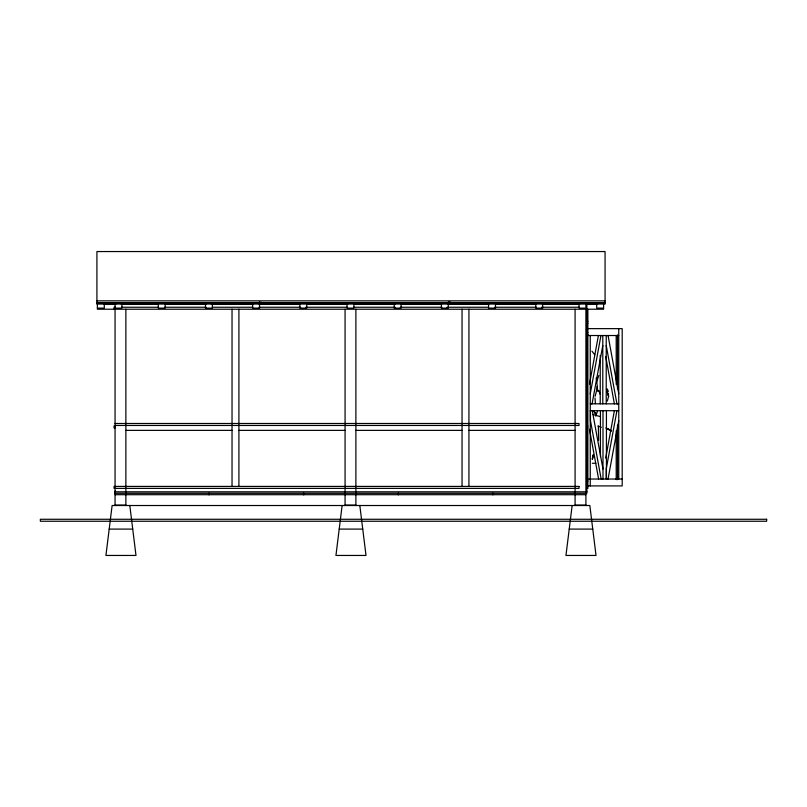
<?xml version="1.0" encoding="UTF-8"?>
<svg xmlns="http://www.w3.org/2000/svg" width="807" height="807" viewBox="0 0 807 807"><rect width="100%" height="100%" fill="white"/><g stroke="black" fill="none" stroke-linecap="round" stroke-linejoin="round"><path stroke-width="1.21" d="M592.277 458.83L593.074 455.037M572.143 505.515L565.959 555.448L596.02 555.448L589.836 505.515L112.112 505.515L105.929 555.448L135.99 555.448L129.806 505.515M342.128 505.515L335.944 555.448L366.005 555.448L359.821 505.515M592.772 457.075L592.378 459.496L593.216 454.936M595.142 396.257L597.442 387.4L597.109 384.646M589.483 384.122L598.401 335.52M590.25 393.836L600.953 335.52M602.789 345.507L592.086 403.843L590.25 403.823L618.757 403.843L616.931 403.843L606.228 345.507M605.684 458.094L614.379 410.702M616.931 410.702L606.228 469.028L606.228 479.015L608.054 479.035L618.757 420.689M607.328 401.059L608.619 396.257L606.44 389.327L608.105 391.536L607.419 388.974M596.484 382.387L598.855 375.386M596.07 414.848L597.493 411.257M594.376 412.982L595.425 412.538M596.635 413.406L595.637 413.769L593.438 410.763M96.921 300.86L605.068 300.86M450.457 302.343L447.946 302.343L450.528 302.383M258.886 302.383L261.397 302.383M96.921 302.675L260.046 302.675L260.046 304.057L96.921 304.057L96.921 251.552L605.068 251.552L605.068 304.057L449.267 304.057L449.267 302.675L605.068 302.675M96.921 302.776L605.068 302.776M103.599 303.866L116.067 303.866M121.05 303.866L158.515 303.866M164.789 303.866L206.189 303.866M211.212 303.866L252.611 303.866M258.886 303.866L300.295 303.866M306.569 303.866L347.968 303.866M354.223 303.866L395.359 303.866M401.593 303.866L441.742 303.866M448.016 303.866L488.164 303.866M495.7 303.866L535.848 303.866M542.122 303.866L579.759 303.866M586.033 303.866L597.321 303.866M115.058 307.255L114.069 307.255L114.069 309.222M121.605 307.255L158.172 307.255M164.477 307.255L206.088 307.255M212.392 307.255L252.742 307.255M259.047 307.255L300.658 307.255M305.702 307.255L347.313 307.255M353.617 307.255L395.228 307.255M400.272 307.255L441.883 307.255M446.927 307.255L488.538 307.255M494.842 307.255L536.453 307.255M541.497 307.255L579.325 307.255M97.415 308.103L104.295 308.103L104.295 303.624M115.058 308.103L121.938 308.103L121.938 303.624M603.596 308.103L596.716 308.103L596.716 303.624M586.891 321.267L587.869 321.267M586.891 323.234L587.869 323.234M586.679 328.641L622.197 328.641L622.197 485.915L586.679 485.915M586.891 332.565L587.869 332.565M586.891 334.532L587.869 334.532M586.81 335.52L618.757 335.52M590.25 410.723L618.757 410.702M115.058 423.493L579.023 423.493L579.023 425.46L115.058 425.46M115.058 425.955L114.069 425.955L114.069 427.922L115.058 427.922M586.891 425.955L587.869 425.955M586.891 427.922L587.869 427.922M125.872 430.373L232.033 430.373M238.912 430.373L345.073 430.373M355.887 430.373L462.048 430.373M468.928 430.373L575.088 430.373M592.348 463.279L595.879 463.279M586.891 479.035L587.869 479.035M588.979 479.035L622.197 479.035M586.891 481.002L587.869 481.002M586.891 486.409L587.869 486.409M586.891 488.376L587.869 488.376L587.869 309.222M114.998 491.816L586.951 491.816M115.058 493.289L585.902 493.289M115.058 494.701L585.902 494.701M115.058 505.081L125.872 505.081M345.073 505.081L355.887 505.081M575.088 505.081L585.902 505.081M109.157 529.099L132.751 529.099M339.172 529.099L362.767 529.099M569.197 529.099L592.782 529.099M593.105 414.586L599.924 416.493M597.906 425.995L601.366 427.286M608.327 429.132L611.06 430.524L605.926 427.851L611.272 431.331M591.965 351.196L594.698 354.767M600.166 394.26L598.663 390.245L597.826 391.385L596.857 386.876M608.064 335.52L618.757 393.836M605.684 356.442L614.379 403.843M592.288 410.702L602.99 469.028M589.463 429.203L598.612 479.035M596.161 377.999L596.988 383.658M595.405 403.581L595.021 397.972M595.495 413.91L595.758 416.18M598.37 426.167L598.633 440.299M618.757 328.641L618.757 479.035M617.486 334.905L617.486 388.792M617.486 425.138L617.486 479.651M616.205 335.52L616.205 384.394M616.205 430.767L616.205 479.651M606.43 410.702L606.43 479.015M606.228 335.52L606.228 403.823M603.596 303.523L603.596 309.222L97.365 309.222L97.365 303.523M602.99 410.702L602.99 479.015L601.165 479.035L590.462 420.689L590.462 410.702M602.789 335.52L602.789 403.823M600.438 410.702L600.438 456.661M600.237 355.393L600.237 403.823M590.25 335.52L590.25 485.915M586.891 304.34L586.891 493.289M585.902 303.624L585.902 308.103L579.023 308.103L579.023 303.624M585.902 309.222L585.902 505.515M575.088 309.222L575.088 505.515M542.657 303.624L542.657 308.103L535.777 308.103L535.777 303.624M495.468 303.624L495.468 308.103L488.588 308.103L488.588 303.624M493.016 493.289L493.016 494.701M492.764 493.289L492.764 494.701M468.928 309.222L468.928 486.409M462.048 309.222L462.048 486.409M448.288 303.624L448.288 308.103L441.409 308.103L441.409 303.624M401.099 303.624L401.099 308.103L394.22 308.103L394.22 303.624M398.406 493.289L398.406 494.701M398.154 493.289L398.154 494.701M355.887 309.222L355.887 505.515M353.92 303.624L353.92 308.103L347.04 308.103L347.04 303.624M345.073 309.222L345.073 505.515M306.741 303.624L306.741 308.103L299.861 308.103L299.861 303.624M303.785 493.289L303.785 494.701M303.543 493.289L303.543 494.701M259.551 301.939L259.551 308.103L252.672 308.103L252.672 303.624M238.912 309.222L238.912 486.409M232.033 309.222L232.033 486.409M212.372 303.624L212.372 308.103L205.492 308.103L205.492 303.624M209.174 493.289L209.174 494.701M208.932 493.289L208.932 494.701M165.193 303.624L165.193 308.103L158.303 308.103L158.303 303.624M125.872 309.222L125.872 505.515M115.3 307.255L115.3 309.222M115.3 490.777L115.3 493.289M115.058 303.624L115.058 505.515M449.025 302.675L260.288 302.675L260.288 304.057L449.025 304.057L449.025 302.675M579.023 486.409L114.069 486.409L114.069 488.376L579.023 488.376L579.023 486.409M766.65 519.274L40.35 519.274L40.35 521.241L766.65 521.241L766.65 519.274M607.923 393.685L607.52 392.848L608.619 396.257L607.923 393.685"/></g></svg>
